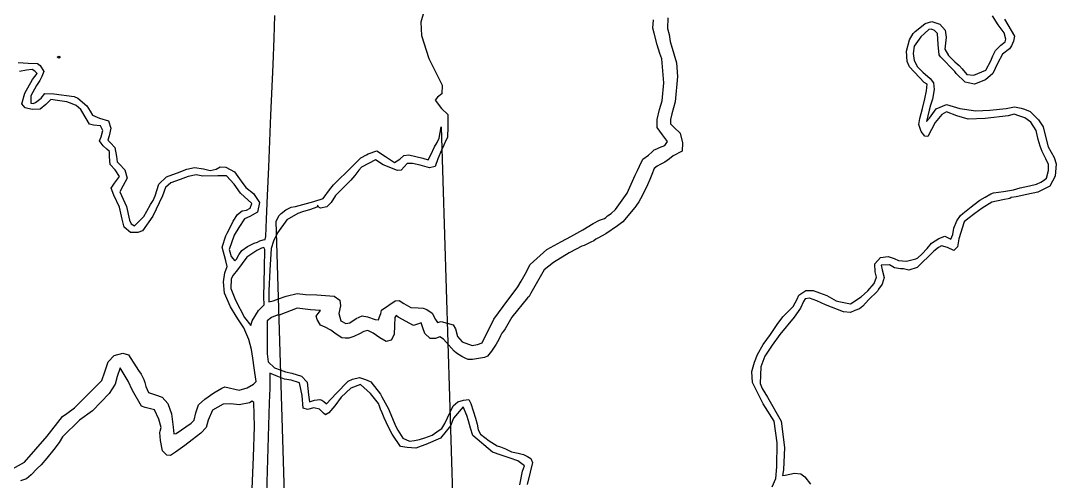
# Model space of a CAD drawing. Extents: x -65 to 166, y -50 to 139.
# Drawn here: x 23 to 83.1, y -12.9 to 13.8 of the extents above; entities that cross this region are included whole.
import ezdxf

# ---------------------------------------------------------------- set-up
doc = ezdxf.new("R2010")
doc.units = 0

msp = doc.modelspace()

# ---------------------------------------------------------------- linework, layer by layer
at = {"layer": 'Layer 1'}
for p, q in [((37.74435, 12.822593), (37.794977, 14.136803)), ((46.440759, 14.345874), (46.266568, 13.743936)), ((59.725377, 13.403637), (59.779033, 13.877981)), ((60.599134, 13.998119), (60.591867, 13.388019)), ((79.781431, 13.595177), (79.446805, 14.10818)), ((80.136059, 13.918871), (80.730402, 12.928187)), ((46.266568, 13.743936), (46.301547, 12.971924)), ((59.814934, 13.11886), (59.725377, 13.403637)), ((60.591867, 13.388019), (60.676209, 13.031694)), ((74.959556, 13.210796), (75.229134, 13.425666)), ((75.229134, 13.425666), (75.545764, 13.677273)), ((75.744437, 13.327746), (75.285172, 12.889054)), ((75.545764, 13.677273), (75.926468, 13.789507)), ((75.900159, 13.33729), (75.744437, 13.327746)), ((76.072309, 13.270564), (75.900159, 13.33729)), ((75.926468, 13.789507), (76.385087, 13.62664)), ((76.24981, 13.095261), (76.072309, 13.270564)), ((76.385087, 13.62664), (76.706637, 13.280413)), ((76.706637, 13.280413), (76.756519, 12.868648)), ((80.125536, 13.120837), (79.781431, 13.595177)), ((37.686178, 11.269433), (37.74435, 12.822593)), ((46.301547, 12.971924), (46.729229, 11.63299)), ((59.989342, 12.431765), (59.814934, 13.11886)), ((60.676209, 13.031694), (60.740248, 12.628354)), ((60.740248, 12.628354), (60.959774, 11.91151)), ((74.46395, 12.065559), (74.634041, 12.725738)), ((74.634041, 12.725738), (74.83686, 13.099095)), ((74.83686, 13.099095), (74.959556, 13.210796)), ((75.285172, 12.889054), (74.908228, 12.351421)), ((76.285169, 12.460858), (76.24981, 13.095261)), ((76.756519, 12.868648), (76.677882, 12.18121)), ((80.214822, 12.75862), (80.125536, 13.120837)), ((80.18866, 12.601016), (80.214822, 12.75862)), ((80.656745, 12.64995), (80.542739, 12.378094)), ((80.730402, 12.928187), (80.656745, 12.64995)), ((60.128427, 11.928637), (59.989342, 12.431765)), ((74.494956, 11.459758), (74.46395, 12.065559)), ((74.908228, 12.351421), (74.836143, 11.919765)), ((76.346216, 11.852139), (76.285169, 12.460858)), ((76.677882, 12.18121), (76.896357, 11.809828)), ((79.463544, 11.788707), (79.618811, 12.093239)), ((79.618811, 12.093239), (79.921195, 12.40466)), ((79.921195, 12.40466), (80.18866, 12.601016)), ((80.431843, 12.208309), (80.026284, 11.893154)), ((80.542739, 12.378094), (80.431843, 12.208309)), ((25.1663, 11.7175), (25.255906, 11.777238)), ((25.255906, 11.657765), (25.1663, 11.7175)), ((25.1663, 11.7175), (25.1663, 11.7175)), ((25.255906, 11.777238), (25.345511, 11.7175)), ((25.345511, 11.7175), (25.255906, 11.657765)), ((46.729229, 11.63299), (47.270889, 10.547574)), ((60.25756, 11.627842), (60.128427, 11.928637)), ((60.367599, 10.219653), (60.25756, 11.627842)), ((60.959774, 11.91151), (61.114283, 11.38675)), ((74.624256, 11.148255), (74.494956, 11.459758)), ((74.836143, 11.919765), (74.90045, 11.512349)), ((74.90045, 11.512349), (75.101355, 11.161835)), ((76.420886, 11.742442), (76.346216, 11.852139)), ((77.255244, 10.881084), (76.420886, 11.742442)), ((76.896357, 11.809828), (77.256966, 11.448564)), ((77.256966, 11.448564), (77.398926, 11.326808)), ((79.052431, 10.964033), (79.347774, 11.505082)), ((79.347774, 11.505082), (79.463544, 11.788707)), ((80.026284, 11.893154), (79.727538, 11.342068)), ((22.896333, 11.41096), (23.477496, 11.371192)), ((23.386764, 10.952995), (22.964441, 10.88108)), ((23.702828, 10.995311), (23.386764, 10.952995)), ((23.477496, 11.371192), (24.01983, 11.339533)), ((23.864516, 10.895332), (23.702828, 10.995311)), ((23.994091, 10.765758), (23.864516, 10.895332)), ((24.01983, 11.339533), (24.178796, 11.239514)), ((24.178796, 11.239514), (24.387858, 10.890513)), ((24.387858, 10.890513), (24.270283, 10.59871)), ((37.568294, 8.342323), (37.686178, 11.269433)), ((61.114283, 11.38675), (61.157013, 10.58626)), ((75.472785, 10.249725), (74.624256, 11.148255)), ((75.101355, 11.161835), (75.405359, 10.841781)), ((75.405359, 10.841781), (75.837585, 10.482171)), ((77.342886, 10.776543), (77.255244, 10.881084)), ((77.398926, 11.326808), (77.517115, 11.239478)), ((77.517115, 11.239478), (77.695412, 11.042179)), ((77.695412, 11.042179), (77.951542, 10.704643)), ((78.368416, 10.665012), (79.052431, 10.964033)), ((79.727538, 11.342068), (79.469517, 10.762724)), ((23.275356, 9.627305), (23.727407, 10.420197)), ((23.727407, 10.420197), (23.994091, 10.765758)), ((24.150809, 10.36735), (23.958014, 10.068299)), ((24.270283, 10.59871), (24.150809, 10.36735)), ((47.270889, 10.547574), (47.50642, 10.080251)), ((60.271841, 9.178992), (60.367599, 10.219653)), ((61.157013, 10.58626), (61.026525, 9.12372)), ((75.65696, 10.154487), (75.472785, 10.249725)), ((75.837585, 10.482171), (76.029765, 10.227168)), ((76.029765, 10.227168), (76.061599, 9.834043)), ((77.857817, 10.255852), (77.342886, 10.776543)), ((78.027356, 10.227419), (77.857817, 10.255852)), ((77.951542, 10.704643), (78.368416, 10.665012)), ((78.401944, 10.156623), (78.027356, 10.227419)), ((79.034178, 10.396681), (78.401944, 10.156623)), ((79.469517, 10.762724), (79.034178, 10.396681)), ((23.111584, 8.996437), (23.275356, 9.627305)), ((23.958014, 10.068299), (23.621353, 9.470239)), ((47.50642, 10.080251), (47.488047, 9.592427)), ((75.51715, 9.29001), (75.614773, 9.756125)), ((75.614773, 9.756125), (75.65696, 10.154487)), ((76.061599, 9.834043), (75.970272, 9.282618)), ((23.621353, 9.470239), (23.632639, 9.037879)), ((23.632639, 9.037879), (23.760727, 9.026336)), ((23.760727, 9.026336), (23.900452, 9.088049)), ((23.900452, 9.088049), (24.220529, 9.341933)), ((24.220529, 9.341933), (24.439591, 9.59674)), ((24.439591, 9.59674), (24.967242, 9.587963)), ((24.782954, 9.265575), (24.508128, 8.968192)), ((25.168843, 9.202916), (24.782954, 9.265575)), ((24.967242, 9.587963), (26.139822, 9.431011)), ((25.72377, 9.118365), (25.168843, 9.202916)), ((26.035286, 9.003108), (25.72377, 9.118365)), ((26.139822, 9.431011), (26.361398, 9.327929)), ((26.361398, 9.327929), (26.881653, 8.879902)), ((47.240115, 9.387706), (47.089804, 9.225998)), ((47.089804, 9.225998), (47.460508, 8.728587)), ((47.488047, 9.592427), (47.240115, 9.387706)), ((60.111138, 8.671227), (60.271841, 9.178992)), ((61.026525, 9.12372), (60.832207, 8.432951)), ((75.376818, 8.739361), (75.51715, 9.29001)), ((75.970272, 9.282618), (75.849896, 8.930873)), ((23.304338, 8.77141), (23.111584, 8.996437)), ((23.702879, 8.668873), (23.304338, 8.77141)), ((24.172981, 8.693502), (23.702879, 8.668873)), ((24.508128, 8.968192), (24.172981, 8.693502)), ((26.264156, 8.909757), (26.035286, 9.003108)), ((26.53449, 8.685562), (26.264156, 8.909757)), ((26.849435, 8.14811), (26.53449, 8.685562)), ((26.881653, 8.879902), (27.078946, 8.581218)), ((27.078946, 8.581218), (27.207141, 8.342269)), ((47.460508, 8.728587), (47.831207, 8.392881)), ((59.991592, 8.091134), (60.111138, 8.671227)), ((60.832207, 8.432951), (60.747368, 8.08925)), ((75.235044, 8.150008), (75.376818, 8.739361)), ((75.771497, 8.645981), (75.607772, 7.97059)), ((75.849896, 8.930873), (75.771497, 8.645981)), ((75.791685, 8.177422), (76.177176, 8.718587)), ((76.177176, 8.718587), (76.779942, 8.969501)), ((76.767543, 8.536452), (76.507506, 8.391119)), ((77.378173, 8.30604), (76.767543, 8.536452)), ((76.779942, 8.969501), (77.558291, 8.733371)), ((77.558291, 8.733371), (78.481815, 8.605349)), ((78.481815, 8.605349), (79.288264, 8.636329)), ((79.288264, 8.636329), (80.244054, 8.73938)), ((80.244054, 8.73938), (80.720372, 8.839349)), ((80.720372, 8.839349), (81.106155, 8.757611)), ((81.106155, 8.757611), (81.312112, 8.696234)), ((81.312112, 8.696234), (81.633174, 8.564985)), ((81.633174, 8.564985), (82.110442, 8.084693)), ((27.030139, 7.821832), (26.849435, 8.14811)), ((27.272761, 7.768798), (27.030139, 7.821832)), ((27.207141, 8.342269), (27.609583, 8.180717)), ((27.609583, 8.180717), (28.128895, 8.013236)), ((28.128895, 8.013236), (28.272294, 7.600079)), ((37.446718, 5.325603), (37.568294, 8.342323)), ((47.831207, 8.392881), (47.833747, 7.68062)), ((59.990789, 7.625762), (59.991592, 8.091134)), ((60.747368, 8.08925), (60.748303, 7.846075)), ((60.748303, 7.846075), (60.958377, 7.655314)), ((75.164424, 7.80113), (75.235044, 8.150008)), ((75.607772, 7.97059), (75.791685, 8.177422)), ((76.127497, 7.925117), (75.696414, 7.113051)), ((76.507506, 8.391119), (76.127497, 7.925117)), ((78.037317, 8.105612), (77.378173, 8.30604)), ((79.030417, 8.159429), (78.037317, 8.105612)), ((80.347797, 8.304889), (79.030417, 8.159429)), ((80.705462, 8.396202), (80.347797, 8.304889)), ((80.975035, 8.311013), (80.705462, 8.396202)), ((81.321587, 8.19421), (80.975035, 8.311013)), ((81.668009, 7.93377), (81.321587, 8.19421)), ((81.977333, 7.464611), (81.668009, 7.93377)), ((82.110442, 8.084693), (82.395097, 7.669785)), ((27.675388, 7.719819), (27.272761, 7.768798)), ((27.810489, 7.447526), (27.675388, 7.719819)), ((27.705949, 7.080454), (27.810489, 7.447526)), ((28.272294, 7.600079), (28.182688, 7.155636)), ((47.328771, 7.014579), (47.448244, 7.668346)), ((47.448244, 7.668346), (49.0298, -43.5761)), ((47.833747, 7.68062), (47.815399, 7.053426)), ((60.297594, 7.207432), (59.990789, 7.625762)), ((60.958377, 7.655314), (61.315554, 7.297657)), ((61.315554, 7.297657), (61.462942, 6.735297)), ((75.305915, 7.406813), (75.164424, 7.80113)), ((75.521167, 7.122897), (75.305915, 7.406813)), ((82.095671, 6.941556), (81.977333, 7.464611)), ((82.395097, 7.669785), (82.49804, 7.177397)), ((27.619488, 6.85203), (27.705949, 7.080454)), ((27.702963, 6.721962), (27.619488, 6.85203)), ((27.826672, 6.573843), (27.702963, 6.721962)), ((28.182688, 7.155636), (28.102615, 6.894121)), ((28.102615, 6.894121), (28.257187, 6.747024)), ((28.257187, 6.747024), (28.513467, 6.467895)), ((47.059356, 6.506796), (47.209295, 6.765594)), ((47.209295, 6.765594), (47.328771, 7.014579)), ((47.697375, 6.829331), (47.593407, 6.598925)), ((47.815399, 7.053426), (47.697375, 6.829331)), ((60.590343, 6.815564), (60.297594, 7.207432)), ((60.420019, 6.589601), (60.590343, 6.815564)), ((61.462942, 6.735297), (61.428595, 6.253787)), ((75.696414, 7.113051), (75.521167, 7.122897)), ((82.215147, 6.550128), (82.095671, 6.941556)), ((82.49804, 7.177397), (82.669513, 6.503975)), ((28.044999, 6.36514), (27.826672, 6.573843)), ((28.198239, 6.237888), (28.044999, 6.36514)), ((28.19746, 5.932705), (28.198239, 6.237888)), ((28.513467, 6.467895), (28.605192, 5.952789)), ((42.783801, 5.874409), (43.118758, 6.042485)), ((43.118758, 6.042485), (43.206919, 6.096378)), ((43.206919, 6.096378), (43.713112, 6.281434)), ((43.713112, 6.281434), (44.221174, 5.953977)), ((45.280819, 6.0028), (45.566529, 6.044057)), ((45.566529, 6.044057), (46.382201, 5.854779)), ((46.684884, 5.750445), (46.840013, 6.044443)), ((46.840013, 6.044443), (47.059356, 6.506796)), ((47.458019, 6.313412), (47.250208, 5.803843)), ((47.593407, 6.598925), (47.458019, 6.313412)), ((59.14594, 5.792962), (59.472435, 6.029885)), ((59.472435, 6.029885), (59.683509, 6.210242)), ((59.683509, 6.210242), (59.814387, 6.34112)), ((59.814387, 6.34112), (59.963104, 6.400858)), ((59.963104, 6.400858), (60.121682, 6.460596)), ((60.121682, 6.460596), (60.420019, 6.589601)), ((61.428595, 6.253787), (60.919667, 5.98273)), ((82.33462, 6.232882), (82.215147, 6.550128)), ((82.538802, 5.812419), (82.33462, 6.232882)), ((82.669513, 6.503975), (83.032475, 5.888047)), ((28.243373, 5.474481), (28.19746, 5.932705)), ((28.523028, 5.172481), (28.243373, 5.474481)), ((28.605192, 5.952789), (28.634895, 5.640124)), ((28.634895, 5.640124), (28.765088, 5.518949)), ((28.765088, 5.518949), (29.078067, 5.168037)), ((42.268725, 5.346387), (42.783801, 5.874409)), ((43.634678, 5.743749), (42.81753, 5.322561)), ((44.070011, 5.460536), (43.634678, 5.743749)), ((44.90562, 5.123583), (44.070011, 5.460536)), ((44.221174, 5.953977), (44.730699, 5.595925)), ((44.730699, 5.595925), (45.051556, 5.796218)), ((45.051556, 5.796218), (45.280819, 6.0028)), ((45.471128, 5.536863), (45.293909, 5.342805)), ((45.785385, 5.548438), (45.471128, 5.536863)), ((46.2245, 5.444233), (45.785385, 5.548438)), ((46.761289, 5.286629), (46.2245, 5.444233)), ((46.382201, 5.854779), (46.684884, 5.750445)), ((47.250208, 5.803843), (47.103556, 5.369597)), ((58.953361, 5.376166), (59.14594, 5.792962)), ((60.202123, 5.504835), (59.990654, 5.385359)), ((60.420001, 5.624308), (60.202123, 5.504835)), ((60.689433, 5.803519), (60.420001, 5.624308)), ((60.919667, 5.98273), (60.689433, 5.803519)), ((82.706162, 5.475111), (82.538802, 5.812419)), ((82.694332, 5.139009), (82.706162, 5.475111)), ((83.032475, 5.888047), (83.149093, 5.512661)), ((83.149093, 5.512661), (83.087895, 4.806187)), ((28.77204, 4.790575), (28.523028, 5.172481)), ((29.078067, 5.168037), (29.228457, 4.682751)), ((31.505956, 4.765837), (32.294817, 5.06337)), ((32.294817, 5.06337), (32.536752, 5.146343)), ((32.536752, 5.146343), (32.679105, 5.215877)), ((32.679105, 5.215877), (33.130609, 5.306099)), ((33.230024, 4.872173), (32.751505, 4.78684)), ((33.130609, 5.306099), (33.650541, 5.235153)), ((33.613521, 4.802162), (33.230024, 4.872173)), ((34.478543, 4.824203), (33.613521, 4.802162)), ((33.650541, 5.235153), (34.039798, 5.128765)), ((34.039798, 5.128765), (34.395709, 5.201151)), ((34.395709, 5.201151), (34.609842, 5.342959)), ((34.986308, 4.816922), (34.478543, 4.824203)), ((34.609842, 5.342959), (34.938394, 5.324812)), ((34.938394, 5.324812), (35.444419, 5.049576)), ((35.439032, 4.329798), (34.986308, 4.816922)), ((35.444419, 5.049576), (35.828333, 4.504635)), ((37.359046, 3.682833), (37.446718, 5.325603)), ((41.201255, 4.310117), (42.268725, 5.346387)), ((42.4277, 4.842784), (42.207939, 4.565549)), ((42.665297, 5.144318), (42.4277, 4.842784)), ((42.81753, 5.322561), (42.665297, 5.144318)), ((45.127157, 5.155487), (44.90562, 5.123583)), ((45.293909, 5.342805), (45.127157, 5.155487)), ((47.103556, 5.369597), (46.761289, 5.286629)), ((58.247195, 3.825001), (58.710681, 4.859869)), ((58.710681, 4.859869), (58.832432, 5.126439)), ((58.832432, 5.126439), (58.953361, 5.376166)), ((59.671921, 4.898535), (59.548105, 4.611343)), ((59.801509, 5.246972), (59.671921, 4.898535)), ((59.990654, 5.385359), (59.801509, 5.246972)), ((82.579039, 4.689996), (82.694332, 5.139009)), ((28.298556, 4.105753), (28.484773, 4.396054)), ((28.484773, 4.396054), (28.77204, 4.790575)), ((28.975775, 4.229415), (28.790423, 3.901487)), ((29.228457, 4.682751), (28.975775, 4.229415)), ((30.841357, 3.660967), (31.055041, 4.331133)), ((31.055041, 4.331133), (31.505956, 4.765837)), ((31.746301, 4.407977), (31.449608, 4.144517)), ((32.298688, 4.605854), (31.746301, 4.407977)), ((32.751505, 4.78684), (32.298688, 4.605854)), ((35.799435, 3.821908), (35.439032, 4.329798)), ((35.828333, 4.504635), (36.110278, 4.137574)), ((40.970468, 4.018706), (41.201255, 4.310117)), ((42.207939, 4.565549), (41.314794, 3.687788)), ((59.422657, 4.293028), (59.105781, 3.656739)), ((59.548105, 4.611343), (59.422657, 4.293028)), ((81.050275, 4.12707), (81.587908, 4.248073)), ((81.587908, 4.248073), (81.994274, 4.337487)), ((81.994274, 4.337487), (82.254542, 4.46263)), ((82.76496, 4.216574), (82.075145, 3.880459)), ((82.254542, 4.46263), (82.398645, 4.548939)), ((82.398645, 4.548939), (82.579039, 4.689996)), ((83.087895, 4.806187), (82.76496, 4.216574)), ((28.447771, 3.704167), (28.298556, 4.105753)), ((28.781594, 3.010356), (28.447771, 3.704167)), ((28.790423, 3.901487), (29.18219, 3.047503)), ((31.278069, 3.652912), (30.718975, 2.482688)), ((30.723405, 3.385479), (30.841357, 3.660967)), ((31.449608, 4.144517), (31.278069, 3.652912)), ((36.45671, 3.214185), (35.799435, 3.821908)), ((36.110278, 4.137574), (36.556615, 3.790974)), ((36.556615, 3.790974), (36.906621, 3.275182)), ((37.298771, 2.308883), (37.359046, 3.682833)), ((40.595586, 3.504006), (40.970468, 4.018706)), ((41.314794, 3.687788), (41.056211, 3.277192)), ((57.566411, 2.866589), (58.247195, 3.825001)), ((59.105781, 3.656739), (58.912981, 3.313252)), ((79.023513, 3.591486), (79.350758, 3.770697)), ((79.350758, 3.770697), (79.500101, 3.827232)), ((79.500101, 3.827232), (80.093975, 3.921717)), ((80.093975, 3.921717), (80.661475, 4.008994)), ((80.661475, 4.008994), (81.050275, 4.12707)), ((81.438791, 3.745712), (80.814849, 3.602349)), ((82.075145, 3.880459), (81.438791, 3.745712)), ((28.929849, 2.312777), (28.781594, 3.010356)), ((29.18219, 3.047503), (29.353055, 2.250797)), ((30.355951, 2.768802), (30.566554, 3.152206)), ((30.566554, 3.152206), (30.723405, 3.385479)), ((36.352799, 2.939223), (36.45671, 3.214185)), ((36.906621, 3.275182), (36.782741, 2.716235)), ((38.421261, 2.839654), (38.735591, 3.010872)), ((38.735591, 3.010872), (38.984449, 3.044637)), ((38.984449, 3.044637), (40.058439, 3.32562)), ((40.058439, 3.32562), (40.595586, 3.504006)), ((40.277792, 3.115321), (40.219931, 3.004145)), ((40.301273, 3.025716), (40.277792, 3.115321)), ((40.448601, 2.93611), (40.301273, 3.025716)), ((40.814, 3.01651), (40.448601, 2.93611)), ((41.056211, 3.277192), (40.814, 3.01651)), ((58.740687, 3.055617), (58.67883, 2.980695)), ((58.912981, 3.313252), (58.740687, 3.055617)), ((77.734293, 2.636272), (78.214293, 3.026636)), ((78.214293, 3.026636), (78.630929, 3.356271)), ((78.630929, 3.356271), (78.709894, 3.413934)), ((78.709894, 3.413934), (79.023513, 3.591486)), ((79.405118, 3.297969), (78.840234, 2.948556)), ((80.046404, 3.429248), (79.405118, 3.297969)), ((80.449205, 3.514879), (80.046404, 3.429248)), ((80.530674, 3.570759), (80.449205, 3.514879)), ((80.814849, 3.602349), (80.530674, 3.570759)), ((29.651223, 1.920541), (30.18425, 2.465935)), ((30.718975, 2.482688), (30.113079, 1.621852)), ((30.18425, 2.465935), (30.355951, 2.768802)), ((35.381445, 2.192973), (35.627418, 2.570626)), ((35.627418, 2.570626), (35.89158, 2.795783)), ((35.89158, 2.795783), (36.137249, 2.819698)), ((36.33572, 2.458169), (36.029643, 2.32353)), ((36.137249, 2.819698), (36.352799, 2.939223)), ((36.782741, 2.716235), (36.33572, 2.458169)), ((37.8702, 2.1883), (38.0385, 2.514328)), ((38.0385, 2.514328), (38.151445, 2.637481)), ((38.151445, 2.637481), (38.421261, 2.839654)), ((39.119314, 2.637426), (38.481017, 2.270209)), ((39.389431, 2.732295), (39.119314, 2.637426)), ((39.857095, 2.860065), (39.389431, 2.732295)), ((40.219931, 3.004145), (39.857095, 2.860065)), ((57.006126, 2.400356), (57.106101, 2.50033)), ((57.106101, 2.50033), (57.309129, 2.632864)), ((57.309129, 2.632864), (57.566411, 2.866589)), ((58.67883, 2.980695), (57.987392, 2.159562)), ((77.38322, 2.204261), (77.594079, 2.51788)), ((77.594079, 2.51788), (77.734293, 2.636272)), ((78.422074, 2.637573), (78.014255, 2.326133)), ((78.840234, 2.948556), (78.422074, 2.637573)), ((29.049456, 1.848191), (28.929849, 2.312777)), ((29.411478, 1.537829), (29.049456, 1.848191)), ((29.353055, 2.250797), (29.451332, 2.028997)), ((29.451332, 2.028997), (29.651223, 1.920541)), ((35.024682, 1.494761), (35.203893, 1.826643)), ((35.203893, 1.826643), (35.381445, 2.192973)), ((35.705549, 1.815998), (35.436273, 1.382903)), ((36.029643, 2.32353), (35.705549, 1.815998)), ((37.269471, 1.293353), (37.298771, 2.308883)), ((39.451755, -49.558037), (37.8702, 2.1883)), ((38.481017, 2.270209), (37.950754, 1.514756)), ((55.671129, 1.687686), (56.259412, 2.050666)), ((56.259412, 2.050666), (56.637606, 2.238761)), ((56.637606, 2.238761), (56.921358, 2.338744)), ((56.921358, 2.338744), (57.006126, 2.400356)), ((57.682962, 1.917348), (57.008514, 1.46229)), ((57.987392, 2.159562), (57.682962, 1.917348)), ((77.193358, 1.786914), (77.38322, 2.204261)), ((77.798533, 2.159487), (77.496152, 1.162792)), ((78.014255, 2.326133), (77.798533, 2.159487)), ((29.846949, 1.524056), (29.411478, 1.537829)), ((30.113079, 1.621852), (29.846949, 1.524056)), ((34.743811, 0.678233), (34.940859, 1.329351)), ((34.940859, 1.329351), (35.024682, 1.494761)), ((35.436273, 1.382903), (35.142421, 0.541963)), ((37.237803, 1.122109), (37.269471, 1.293353)), ((37.950754, 1.514756), (37.711269, 1.036861)), ((54.425841, 1.006764), (54.963474, 1.2966)), ((54.963474, 1.2966), (55.671129, 1.687686)), ((57.008514, 1.46229), (56.538259, 1.196739)), ((76.335027, 1.178178), (76.689477, 1.314012)), ((76.689477, 1.314012), (76.838819, 1.233536)), ((76.838819, 1.233536), (77.02534, 1.143931)), ((77.02534, 1.143931), (77.137503, 1.41356)), ((77.137503, 1.41356), (77.193358, 1.786914)), ((34.93973, -0.120629), (34.743811, 0.678233)), ((35.874679, 0.495489), (36.198464, 0.726623)), ((36.198464, 0.726623), (36.59025, 0.91217)), ((36.59025, 0.91217), (36.777084, 0.964793)), ((37.008363, 0.612805), (36.755295, 0.490408)), ((36.777084, 0.964793), (36.92943, 1.048235)), ((36.92943, 1.048235), (37.115959, 1.100999)), ((37.144024, 0.659267), (37.008363, 0.612805)), ((37.115959, 1.100999), (37.237803, 1.122109)), ((37.209369, 0.549754), (37.144024, 0.659267)), ((37.581673, 0.606122), (37.503813, -0.648109)), ((37.711269, 1.036861), (37.581673, 0.606122)), ((53.575359, 0.546635), (54.425841, 1.006764)), ((55.605288, 0.730582), (55.288144, 0.571276)), ((55.747931, 0.785612), (55.605288, 0.730582)), ((55.930929, 0.875218), (55.747931, 0.785612)), ((56.140936, 0.964823), (55.930929, 0.875218)), ((56.310952, 1.054429), (56.140936, 0.964823)), ((56.431842, 1.144034), (56.310952, 1.054429)), ((56.538259, 1.196739), (56.431842, 1.144034)), ((75.649041, 0.593154), (75.907551, 0.917632)), ((75.907551, 0.917632), (76.335027, 1.178178)), ((76.313092, 0.666061), (76.048983, 0.443755)), ((76.47824, 0.75351), (76.313092, 0.666061)), ((76.841364, 0.664156), (76.47824, 0.75351)), ((77.199523, 0.487107), (76.841364, 0.664156)), ((77.406354, 0.691327), (77.199523, 0.487107)), ((77.496152, 1.162792), (77.406354, 0.691327)), ((35.142421, 0.541963), (35.263924, 0.129888)), ((35.263924, 0.129888), (35.472186, -0.11052)), ((35.5606, -0.025447), (35.699775, 0.228434)), ((36.173306, 0.097093), (35.620995, -0.633162)), ((35.699775, 0.228434), (35.874679, 0.495489)), ((36.755295, 0.490408), (36.173306, 0.097093)), ((37.194528, -0.543565), (37.209369, 0.549754)), ((52.60959, -0.322516), (53.575359, 0.546635)), ((54.869967, 0.346492), (53.968194, -0.20688)), ((55.288144, 0.571276), (54.869967, 0.346492)), ((72.611913, -0.288617), (72.949995, 0.080194)), ((72.949995, 0.080194), (73.398022, 0.132038)), ((73.398022, 0.132038), (73.732495, 0.024943)), ((73.732495, 0.024943), (73.983057, -0.094728)), ((74.84126, -0.044933), (74.990496, 0.008927)), ((74.990496, 0.008927), (75.106444, 0.060539)), ((76.048983, 0.443755), (75.071905, -0.503901)), ((75.106444, 0.060539), (75.33626, 0.27141)), ((75.33626, 0.27141), (75.649041, 0.593154)), ((34.896618, -0.81726), (35.015202, -0.448396)), ((35.015202, -0.448396), (34.93973, -0.120629)), ((35.472186, -0.11052), (35.560581, -0.025498)), ((35.560581, -0.025498), (35.5606, -0.025447)), ((37.15969, -2.213835), (37.194528, -0.543565)), ((52.31403, -0.882442), (52.60959, -0.322516)), ((53.968194, -0.20688), (53.426421, -0.62734)), ((72.626843, -0.745777), (72.611913, -0.288617)), ((73.46689, -0.343337), (72.979814, -0.373921)), ((72.979814, -0.373921), (73.032996, -0.627805)), ((73.756645, -0.519836), (73.46689, -0.343337)), ((74.103956, -0.581538), (73.756645, -0.519836)), ((73.983057, -0.094728), (74.446124, -0.140787)), ((74.289105, -0.577192), (74.103956, -0.581538)), ((74.598909, -0.661099), (74.289105, -0.577192)), ((74.446124, -0.140787), (74.84126, -0.044933)), ((75.071905, -0.503901), (74.598909, -0.661099)), ((34.811906, -1.339433), (34.896618, -0.81726)), ((35.259161, -1.164086), (35.234688, -1.722597)), ((35.375919, -0.946781), (35.259161, -1.164086)), ((35.620995, -0.633162), (35.375919, -0.946781)), ((37.503813, -0.648109), (37.437483, -1.848979)), ((52.083641, -1.292412), (52.31403, -0.882442)), ((53.426421, -0.62734), (52.645397, -1.9858)), ((72.572033, -1.428159), (72.716962, -1.071817)), ((72.716962, -1.071817), (72.626843, -0.745777)), ((73.032996, -0.627805), (73.159681, -1.082142)), ((73.159681, -1.082142), (73.043213, -1.471841)), ((34.863566, -1.983072), (34.811906, -1.339433)), ((35.234688, -1.722597), (35.505092, -2.391446)), ((51.04074, -2.773456), (51.886503, -1.614616)), ((51.886503, -1.614616), (52.083641, -1.292412)), ((72.201156, -1.853349), (72.572033, -1.428159)), ((72.837513, -1.765679), (72.776934, -1.87721)), ((73.043213, -1.471841), (72.837513, -1.765679)), ((35.212246, -2.775843), (34.863566, -1.983072)), ((35.505092, -2.391446), (36.038455, -3.408886)), ((37.175805, -2.674435), (37.15969, -2.213835)), ((37.437483, -1.848979), (37.448406, -2.488302)), ((37.689739, -2.444101), (37.99683, -2.320745)), ((37.99683, -2.320745), (38.457617, -2.168822)), ((38.457617, -2.168822), (39.08448, -2.009201)), ((39.08448, -2.009201), (39.571397, -2.06055)), ((39.571397, -2.06055), (40.219926, -2.096564)), ((40.219926, -2.096564), (41.242906, -2.170842)), ((41.242906, -2.170842), (41.569809, -2.393087)), ((41.569809, -2.393087), (41.596584, -2.7217)), ((52.466186, -2.26798), (51.553745, -3.38544)), ((52.555791, -2.179639), (52.466186, -2.26798)), ((52.645397, -1.9858), (52.555791, -2.179639)), ((67.878265, -2.759905), (68.102188, -2.33388)), ((68.102188, -2.33388), (68.210767, -2.117275)), ((68.210767, -2.117275), (68.607508, -1.831231)), ((68.575589, -2.325147), (68.475868, -2.469298)), ((68.82947, -2.288331), (68.575589, -2.325147)), ((68.607508, -1.831231), (69.040627, -1.838863)), ((69.249871, -2.439608), (68.82947, -2.288331)), ((69.040627, -1.838863), (69.40118, -1.967531)), ((69.40118, -1.967531), (69.833253, -2.136342)), ((69.833253, -2.136342), (70.375162, -2.440289)), ((71.201672, -2.616461), (71.820142, -2.201343)), ((71.820142, -2.201343), (72.201156, -1.853349)), ((72.249647, -2.380505), (71.922205, -2.752081)), ((72.776934, -1.87721), (72.249647, -2.380505)), ((35.553229, -3.336313), (35.212246, -2.775843)), ((36.48481, -3.59015), (36.851182, -2.990414)), ((36.851182, -2.990414), (37.175805, -2.674435)), ((37.448406, -2.488302), (37.689739, -2.444101)), ((39.085103, -2.860931), (38.049813, -3.261971)), ((39.554102, -2.924265), (39.085103, -2.860931)), ((39.852789, -2.953655), (39.554102, -2.924265)), ((40.43753, -2.991343), (39.852789, -2.953655)), ((40.311216, -3.180835), (40.43753, -2.991343)), ((41.596584, -2.7217), (41.511333, -3.165474)), ((43.96334, -3.097323), (43.982164, -2.980102)), ((43.982164, -2.980102), (44.773153, -2.444792)), ((44.773153, -2.444792), (45.003765, -2.41302)), ((45.003765, -2.41302), (45.276555, -2.587015)), ((45.276555, -2.587015), (45.684806, -2.82572)), ((45.684806, -2.82572), (46.10567, -2.837546)), ((46.10567, -2.837546), (46.400806, -2.85527)), ((46.400806, -2.85527), (46.613175, -2.948273)), ((46.613175, -2.948273), (46.914253, -3.158916)), ((50.494818, -3.498126), (51.04074, -2.773456)), ((67.280894, -3.370501), (67.654251, -3.000378)), ((67.654251, -3.000378), (67.878265, -2.759905)), ((68.29999, -2.871843), (67.926636, -3.389709)), ((68.475868, -2.469298), (68.29999, -2.871843)), ((69.757634, -2.671758), (69.249871, -2.439608)), ((70.792084, -3.068825), (69.757634, -2.671758)), ((70.375162, -2.440289), (70.530568, -2.484076)), ((70.530568, -2.484076), (71.201672, -2.616461)), ((71.71916, -2.894513), (71.462722, -3.007343)), ((71.922205, -2.752081), (71.71916, -2.894513)), ((35.678499, -3.545392), (35.553229, -3.336313)), ((35.988353, -3.997325), (35.678499, -3.545392)), ((36.038455, -3.408886), (36.397182, -3.873898)), ((36.397182, -3.873898), (36.484803, -3.590146)), ((36.484803, -3.590146), (36.48481, -3.59015)), ((37.354881, -3.605069), (37.347628, -4.321913)), ((37.595108, -3.405572), (37.354881, -3.605069)), ((37.917767, -3.274474), (37.595108, -3.405572)), ((38.049813, -3.261971), (37.917767, -3.274474)), ((40.182133, -3.321072), (40.311216, -3.180835)), ((40.240689, -3.517704), (40.182133, -3.321072)), ((40.440717, -3.842546), (40.240689, -3.517704)), ((41.511333, -3.165474), (41.622935, -3.598566)), ((41.622935, -3.598566), (41.917395, -3.751027)), ((42.14147, -3.70583), (42.511088, -3.46926)), ((42.511088, -3.46926), (42.85668, -3.316511)), ((42.85668, -3.316511), (43.178876, -3.364146)), ((43.178876, -3.364146), (43.621919, -3.51387)), ((43.621919, -3.51387), (43.801468, -3.540624)), ((43.801468, -3.540624), (43.863885, -3.374562)), ((43.863885, -3.374562), (43.935569, -3.169008)), ((43.935569, -3.169008), (43.96334, -3.097323)), ((44.760024, -3.396114), (44.729948, -3.871286)), ((44.837707, -3.296915), (44.760024, -3.396114)), ((44.959366, -3.379971), (44.837707, -3.296915)), ((45.838307, -3.873845), (44.959366, -3.379971)), ((46.914253, -3.158916), (47.112858, -3.530404)), ((47.112858, -3.530404), (47.231663, -3.686278)), ((49.826468, -4.868246), (50.494818, -3.498126)), ((51.553745, -3.38544), (51.153057, -4.061627)), ((66.95234, -3.812819), (67.280894, -3.370501)), ((67.926636, -3.389709), (67.101918, -4.385727)), ((71.197085, -3.113419), (70.792084, -3.068825)), ((71.462722, -3.007343), (71.197085, -3.113419)), ((36.281345, -4.684301), (35.988353, -3.997325)), ((40.71695, -3.96539), (40.440717, -3.842546)), ((41.044756, -4.141443), (40.71695, -3.96539)), ((41.357323, -4.380748), (41.044756, -4.141443)), ((41.917395, -3.751027), (42.14147, -3.70583)), ((43.180753, -4.156466), (42.962099, -4.224733)), ((43.505638, -4.321673), (43.180753, -4.156466)), ((44.729948, -3.871286), (44.711585, -4.396485)), ((46.074329, -3.784239), (45.838307, -3.873845)), ((46.280379, -3.718132), (46.074329, -3.784239)), ((46.373233, -4.013138), (46.280379, -3.718132)), ((46.501509, -4.342871), (46.373233, -4.013138)), ((47.231663, -3.686278), (47.43898, -3.641856)), ((47.43898, -3.641856), (48.150024, -3.832937)), ((48.150024, -3.832937), (48.284432, -4.071519)), ((48.284432, -4.071519), (48.387339, -4.504211)), ((51.062365, -4.194158), (50.972759, -4.312714)), ((51.153057, -4.061627), (51.062365, -4.194158)), ((66.564051, -4.391676), (66.95234, -3.812819)), ((36.435926, -5.262901), (36.281345, -4.684301)), ((37.347628, -4.321913), (37.349886, -5.516653)), ((41.672065, -4.580355), (41.357323, -4.380748)), ((41.881462, -4.611645), (41.672065, -4.580355)), ((42.080869, -4.609952), (41.881462, -4.611645)), ((42.368891, -4.511722), (42.080869, -4.609952)), ((42.709129, -4.351744), (42.368891, -4.511722)), ((42.962099, -4.224733), (42.709129, -4.351744)), ((43.893927, -4.591028), (43.505638, -4.321673)), ((44.253851, -4.790552), (43.893927, -4.591028)), ((44.539645, -4.714305), (44.253851, -4.790552)), ((44.711585, -4.396485), (44.539645, -4.714305)), ((46.805174, -4.61619), (46.501509, -4.342871)), ((47.117932, -4.630894), (46.805174, -4.61619)), ((47.36836, -4.533891), (47.117932, -4.630894)), ((47.574389, -4.665373), (47.36836, -4.533891)), ((48.19845, -5.367285), (47.574389, -4.665373)), ((48.387339, -4.504211), (48.669174, -4.821188)), ((50.793548, -4.682329), (50.629272, -4.958971)), ((50.883154, -4.471244), (50.793548, -4.682329)), ((50.972759, -4.312714), (50.883154, -4.471244)), ((66.137021, -4.979214), (66.564051, -4.391676)), ((67.101918, -4.385727), (66.655008, -5.019138)), ((36.508226, -5.770666), (36.435926, -5.262901)), ((48.343204, -5.48465), (48.19845, -5.367285)), ((48.669174, -4.821188), (49.240225, -5.035352)), ((49.240225, -5.035352), (49.551716, -4.975962)), ((49.551716, -4.975962), (49.55181, -4.97597)), ((49.55181, -4.97597), (49.826468, -4.868246)), ((50.375388, -5.367507), (50.136442, -5.65707)), ((50.629272, -4.958971), (50.375388, -5.367507)), ((65.813109, -5.546714), (66.137021, -4.979214)), ((66.655008, -5.019138), (66.227297, -5.648454)), ((27.915586, -6.562106), (28.125302, -5.981722)), ((28.125302, -5.981722), (28.470956, -5.613738)), ((28.470956, -5.613738), (28.965925, -5.467358)), ((28.965925, -5.467358), (29.291987, -5.567609)), ((29.291987, -5.567609), (29.885562, -6.477343)), ((36.591374, -6.333699), (36.508226, -5.770666)), ((37.349886, -5.516653), (37.400316, -5.981351)), ((37.400316, -5.981351), (37.780421, -6.32054)), ((48.643991, -5.673318), (48.343204, -5.48465)), ((48.881966, -5.79423), (48.643991, -5.673318)), ((49.016374, -5.845056), (48.881966, -5.79423)), ((49.270255, -5.852845), (49.016374, -5.845056)), ((49.955134, -5.729429), (49.270255, -5.852845)), ((50.136442, -5.65707), (49.955134, -5.729429)), ((65.485877, -6.545013), (65.631211, -5.99464)), ((65.631211, -5.99464), (65.813109, -5.546714)), ((66.227297, -5.648454), (65.99333, -6.267028)), ((27.748018, -7.069871), (27.915586, -6.562106)), ((28.814321, -6.323105), (28.631148, -6.824763)), ((29.040539, -6.711394), (28.814321, -6.323105)), ((29.885562, -6.477343), (30.034905, -6.692475)), ((36.701367, -7.116157), (36.591374, -6.333699)), ((37.780421, -6.32054), (38.099549, -6.442576)), ((38.099549, -6.442576), (38.411159, -6.561566)), ((38.411159, -6.561566), (38.786692, -6.644697)), ((65.5213, -7.18991), (65.485877, -6.545013)), ((65.99333, -6.267028), (65.962554, -7.247078)), ((26.166868, -8.645161), (27.748018, -7.069871)), ((28.631148, -6.824763), (28.530372, -7.283183)), ((29.280741, -7.099686), (29.040539, -6.711394)), ((29.527203, -7.649367), (29.280741, -7.099686)), ((30.034905, -6.692475), (30.184248, -7.011191)), ((30.184248, -7.011191), (30.243983, -7.189344)), ((30.243983, -7.189344), (30.303721, -7.421404)), ((36.56117, -7.281068), (36.701367, -7.116157)), ((37.502989, -6.630768), (37.501295, -7.517862)), ((37.860418, -6.797307), (37.502989, -6.630768)), ((38.162091, -6.916125), (37.860418, -6.797307)), ((38.352179, -6.988119), (38.162091, -6.916125)), ((38.746666, -7.052813), (38.352179, -6.988119)), ((39.213676, -7.198967), (38.746666, -7.052813)), ((38.786692, -6.644697), (39.337891, -6.817987)), ((39.37069, -7.925785), (39.213676, -7.198967)), ((39.337891, -6.817987), (39.677163, -7.163307)), ((39.677163, -7.163307), (39.741635, -7.891197)), ((41.355189, -7.822666), (42.053672, -7.099673)), ((42.053672, -7.099673), (42.298754, -6.977)), ((42.298754, -6.977), (42.696467, -6.893541)), ((42.696467, -6.893541), (42.99497, -6.986347)), ((42.99497, -6.986347), (43.144313, -7.041928)), ((43.144313, -7.041928), (43.356835, -7.146466)), ((43.356835, -7.146466), (43.923881, -7.863208)), ((66.131018, -8.42633), (65.5213, -7.18991)), ((28.530372, -7.283183), (28.180506, -7.816531)), ((30.056976, -8.559304), (29.527203, -7.649367)), ((30.303721, -7.421404), (30.460412, -7.769725)), ((30.460412, -7.769725), (30.859921, -7.897239)), ((33.720875, -8.15526), (34.258508, -7.775846)), ((34.258508, -7.775846), (34.712473, -7.500578)), ((34.712473, -7.500578), (34.891684, -7.435114)), ((34.891684, -7.435114), (35.721436, -7.634783)), ((35.721436, -7.634783), (36.187816, -7.48608)), ((36.187816, -7.48608), (36.56117, -7.281068)), ((37.501295, -7.517862), (37.469365, -8.354179)), ((42.195372, -7.513858), (41.6488, -8.039283)), ((42.75584, -7.302689), (42.195372, -7.513858)), ((43.349531, -7.815025), (42.75584, -7.302689)), ((65.962554, -7.247078), (66.082117, -7.529438)), ((66.082117, -7.529438), (66.379864, -8.037203)), ((28.180506, -7.816531), (27.205555, -8.816553)), ((30.859921, -7.897239), (31.259718, -8.023294)), ((31.259718, -8.023294), (31.576565, -8.401358)), ((31.576565, -8.401358), (31.791198, -8.996168)), ((33.361635, -8.475796), (33.720875, -8.15526)), ((36.315269, -8.358593), (35.72306, -8.47944)), ((36.470471, -8.2608), (36.315269, -8.358593)), ((36.564062, -8.335394), (36.470471, -8.2608)), ((36.613457, -9.728114), (36.564062, -8.335394)), ((37.469365, -8.354179), (37.281947, -14.687949)), ((39.428946, -8.664572), (39.37069, -7.925785)), ((39.741635, -7.891197), (39.79452, -8.294422)), ((39.79452, -8.294422), (40.084179, -8.210647)), ((40.084179, -8.210647), (40.402458, -8.17684)), ((40.402458, -8.17684), (40.527959, -8.199192)), ((40.527959, -8.199192), (40.63745, -8.29274)), ((40.63745, -8.29274), (40.782182, -8.413887)), ((40.782182, -8.413887), (41.355189, -7.822666)), ((41.6488, -8.039283), (41.269781, -8.537687)), ((43.80425, -8.403529), (43.349531, -7.815025)), ((43.863987, -8.563258), (43.80425, -8.403529)), ((43.923881, -7.863208), (43.99961, -8.006399)), ((43.99961, -8.006399), (44.190028, -8.35415)), ((44.190028, -8.35415), (44.383116, -8.717274)), ((48.146372, -8.543128), (48.416356, -8.307929)), ((48.416356, -8.307929), (48.743836, -8.205687)), ((48.743836, -8.205687), (49.053645, -8.164768)), ((49.053645, -8.164768), (49.16884, -8.393859)), ((49.16884, -8.393859), (49.437752, -9.253981)), ((66.379864, -8.037203), (67.183917, -9.429473)), ((25.467545, -9.159866), (25.727114, -8.982467)), ((25.727114, -8.982467), (26.166868, -8.645161)), ((27.205555, -8.816553), (26.446136, -9.369691)), ((30.27333, -8.631138), (30.056976, -8.559304)), ((30.804402, -8.774503), (30.27333, -8.631138)), ((31.062521, -9.309952), (30.804402, -8.774503)), ((31.791198, -8.996168), (31.884351, -9.772459)), ((33.112489, -9.375566), (33.204657, -8.938818)), ((33.204657, -8.938818), (33.361635, -8.475796)), ((34.171861, -8.786607), (33.924508, -9.369689)), ((34.784635, -8.440208), (34.171861, -8.786607)), ((35.235231, -8.419902), (34.784635, -8.440208)), ((35.72306, -8.47944), (35.235231, -8.419902)), ((39.678126, -8.744254), (39.428946, -8.664572)), ((40.061214, -8.646309), (39.678126, -8.744254)), ((40.392269, -8.719738), (40.061214, -8.646309)), ((40.609306, -8.966482), (40.392269, -8.719738)), ((40.737788, -9.066015), (40.609306, -8.966482)), ((40.922524, -8.940912), (40.737788, -9.066015)), ((41.269781, -8.537687), (40.922524, -8.940912)), ((43.923725, -8.738682), (43.863987, -8.563258)), ((44.011748, -8.950236), (43.923725, -8.738682)), ((44.138923, -9.241303), (44.011748, -8.950236)), ((44.383116, -8.717274), (44.461514, -8.90921)), ((44.461514, -8.90921), (44.820133, -9.742075)), ((47.657796, -9.563817), (48.146372, -8.543128)), ((48.728044, -8.593133), (48.165005, -9.243714)), ((48.941635, -9.090411), (48.728044, -8.593133)), ((66.766356, -9.42951), (66.131018, -8.42633)), ((24.570576, -10.295676), (25.467545, -9.159866)), ((26.446136, -9.369691), (25.464514, -10.342581)), ((31.1921, -9.789738), (31.062521, -9.309952)), ((32.055914, -10.142201), (32.927114, -9.548959)), ((32.927114, -9.548959), (33.112489, -9.375566)), ((33.924508, -9.369689), (33.805357, -9.798601)), ((44.369549, -9.72942), (44.138923, -9.241303)), ((47.480603, -9.847569), (47.657796, -9.563817)), ((48.165005, -9.243714), (47.995124, -9.698266)), ((49.027913, -9.40657), (48.941635, -9.090411)), ((49.155539, -9.841468), (49.027913, -9.40657)), ((49.437752, -9.253981), (49.531086, -9.593539)), ((49.531086, -9.593539), (49.598893, -9.923651)), ((66.940553, -10.676791), (66.766356, -9.42951)), ((67.183917, -9.429473), (67.382985, -10.951928)), ((31.11209, -10.089556), (31.139127, -9.997532)), ((31.147074, -10.554333), (31.11209, -10.089556)), ((31.139127, -9.997532), (31.1921, -9.789738)), ((31.884351, -9.772459), (31.934077, -10.16403)), ((31.934077, -10.16403), (32.055914, -10.142201)), ((33.496307, -10.126552), (32.996949, -10.512996)), ((33.805357, -9.798601), (33.496307, -10.126552)), ((36.551314, -11.520224), (36.613457, -9.728114)), ((44.605032, -10.177447), (44.369549, -9.72942)), ((45.086195, -10.90219), (44.605032, -10.177447)), ((44.820133, -9.742075), (44.939408, -9.95141)), ((44.939408, -9.95141), (45.213029, -10.406053)), ((46.93061, -10.248133), (47.324706, -9.942218)), ((47.324706, -9.942218), (47.480603, -9.847569)), ((47.995124, -9.698266), (47.401219, -10.408763)), ((49.293275, -10.266861), (49.155539, -9.841468)), ((49.598893, -9.923651), (49.733301, -10.190749)), ((49.733301, -10.190749), (50.223546, -10.558764)), ((23.254156, -11.815366), (24.570576, -10.295676)), ((25.270369, -10.663081), (24.957329, -11.079)), ((25.464514, -10.342581), (25.270369, -10.663081)), ((31.263567, -11.154021), (31.147074, -10.554333)), ((32.996949, -10.512996), (32.567325, -10.840791)), ((45.213029, -10.406053), (45.61437, -10.583254)), ((45.61437, -10.583254), (45.897992, -10.556499)), ((45.897992, -10.556499), (46.182565, -10.488447)), ((46.182565, -10.488447), (46.495493, -10.395311)), ((46.554094, -10.780146), (46.279489, -10.869357)), ((46.495493, -10.395311), (46.93061, -10.248133)), ((47.401219, -10.408763), (46.554094, -10.780146)), ((50.420705, -11.221559), (49.293275, -10.266861)), ((50.223546, -10.558764), (50.687319, -10.863092)), ((66.930688, -12.07052), (66.940553, -10.676791)), ((24.957329, -11.079), (24.551315, -11.57772)), ((31.519555, -11.405596), (31.263567, -11.154021)), ((31.726803, -11.420312), (31.519555, -11.405596)), ((32.029692, -11.224015), (31.726803, -11.420312)), ((32.567325, -10.840791), (32.029692, -11.224015)), ((45.47694, -10.958127), (45.086195, -10.90219)), ((45.968237, -10.992073), (45.47694, -10.958127)), ((46.279489, -10.869357), (45.968237, -10.992073)), ((50.922484, -11.40077), (50.420705, -11.221559)), ((50.687319, -10.863092), (50.898985, -10.915859)), ((50.898985, -10.915859), (51.181924, -11.042608)), ((51.446694, -11.579981), (50.922484, -11.40077)), ((51.181924, -11.042608), (51.519696, -11.198922)), ((51.519696, -11.198922), (51.915603, -11.281252)), ((51.915603, -11.281252), (52.221348, -11.36366)), ((52.221348, -11.36366), (52.456312, -11.479382)), ((67.382985, -10.951928), (67.30632, -12.250373)), ((22.562246, -12.199357), (23.254156, -11.815366)), ((24.219351, -11.96825), (23.998133, -12.178206)), ((24.551315, -11.57772), (24.219351, -11.96825)), ((36.433201, -14.447334), (36.551314, -11.520224)), ((51.9034, -11.72342), (51.446694, -11.579981)), ((52.276543, -12.028324), (51.9034, -11.72342)), ((52.456312, -11.479382), (52.65332, -11.602714)), ((52.751831, -11.836021), (52.612829, -12.395348)), ((52.65332, -11.602714), (52.751831, -11.836021)), ((23.65501, -12.551563), (23.368882, -12.774699)), ((23.998133, -12.178206), (23.65501, -12.551563)), ((52.016112, -13.116016), (52.163646, -12.330725)), ((52.163646, -12.330725), (52.276543, -12.028324)), ((52.612829, -12.395348), (52.439669, -13.106192)), ((66.864295, -12.746673), (66.930688, -12.07052)), ((67.30632, -12.250373), (67.248924, -12.586525)), ((67.248924, -12.586525), (67.408117, -12.558861)), ((67.408117, -12.558861), (67.946007, -12.44619)), ((67.946007, -12.44619), (68.328728, -12.475786)), ((68.328728, -12.475786), (68.556168, -12.655271)), ((23.368882, -12.774699), (23.028435, -12.883735)), ((66.658042, -13.231361), (66.864295, -12.746673)), ((68.556168, -12.655271), (68.8851, -13.092736))]:
    msp.add_line(p, q, dxfattribs=at)

doc.saveas('drawing.dxf')
